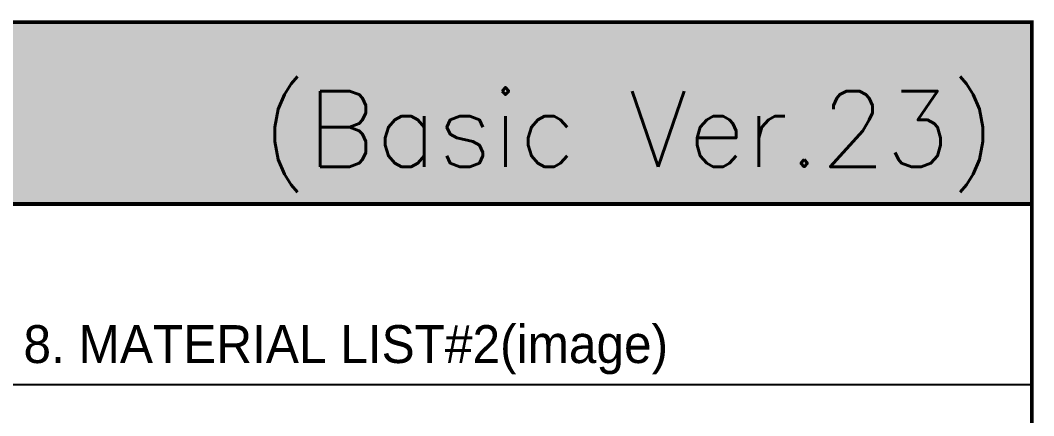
# Model space of a CAD drawing. Header units: millimetres. Extents: x -551172 to 227904, y -3435 to 261611.
# Drawn here: x -144513 to -10780, y 209410 to 261611 of the extents above; entities that cross this region are included whole.
import ezdxf
from ezdxf.enums import TextEntityAlignment as Align

# ---------------------------------------------------------------- set-up
doc = ezdxf.new("R2010")
doc.units = ezdxf.units.MM
doc.header["$LTSCALE"] = 100
doc.layers.get('DEFPOINTS').update_dxf_attribs({"color": 248})
doc.layers.add('0 @ 1', color=7, linetype='Continuous')
doc.styles.get("Standard").update_dxf_attribs({"font": 'romans.shx'})
doc.styles.add('YOURNAME', font='HYWULM.TTF')

# ---------------------------------------------------------------- blocks, each defined once
blk = doc.blocks.new('A-X')
h = blk.add_hatch(color=250)
h.dxf.hatch_style = 1
h.paths.add_polyline_path([(-1215354, 285577), (-675461, 285577), (-675461, 261577), (-1215354, 261577)])
h.paths.add_polyline_path([(-1215354, 21030), (-675461, 21030), (-675461, 40445), (-1215354, 40445)])
at = {"color": 1, "const_width": 500}
blk.add_lwpolyline([(-1215354, 285577), (-675461, 285577), (-675461, 21030), (-1215354, 21030)], close=True, dxfattribs=at)
blk.add_lwpolyline([(-1215354, 261577), (-675461, 261577)], dxfattribs=at)
blk.add_text('(Basic Ver.23)', height=10000).set_placement((-680211, 266485), align=Align.RIGHT)

msp = doc.modelspace()

# ---------------------------------------------------------------- linework, layer by layer
at = {"layer": 'DEFPOINTS', "color": 156}
msp.add_line((-537203.8, 213514.9), (-11030, 213514.9), dxfattribs=at)

# ---------------------------------------------------------------- block references
msp.add_blockref('A-X', (664431.4, -24215.6))

# ---------------------------------------------------------------- texts
at = {"layer": '0 @ 1', "style": 'YOURNAME'}
msp.add_text('8. MATERIAL LIST#2(image)', height=5000, dxfattribs=at).set_placement((-144087.7, 216366.3))

doc.saveas('drawing.dxf')
